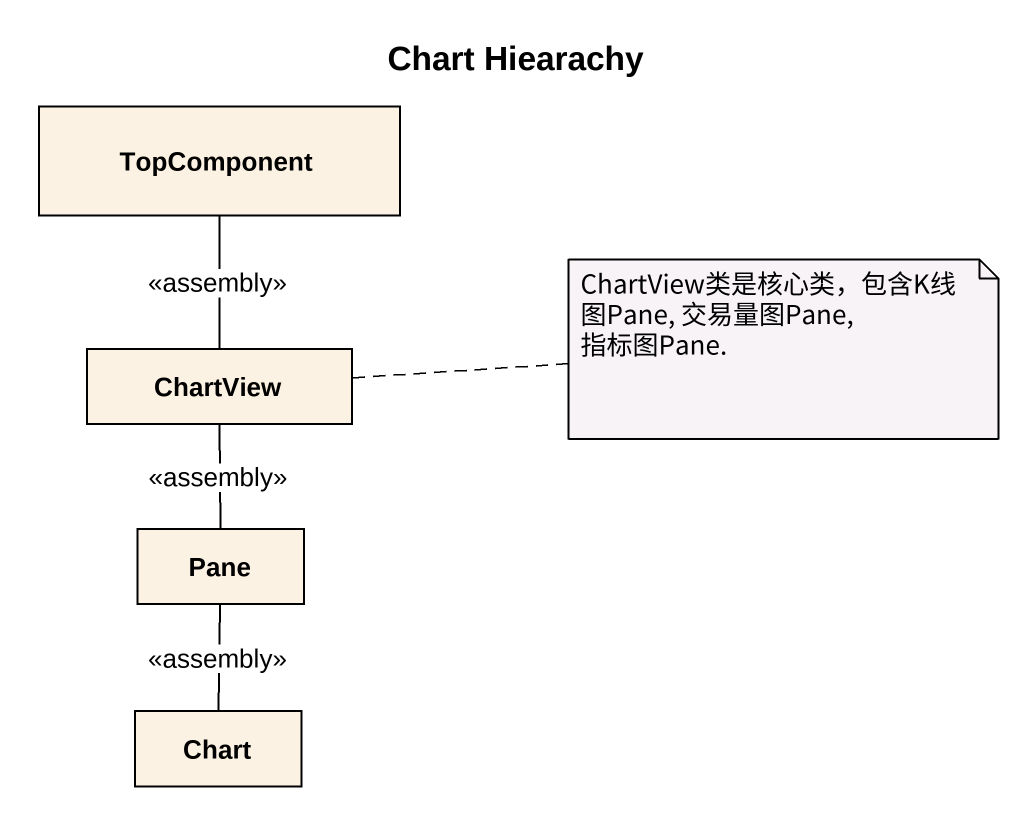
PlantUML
@startuml
title Chart Hiearachy
rectangle TopComponent
rectangle ChartView
rectangle Pane
rectangle Chart
ChartView -up- TopComponent : <<assembly>>
Pane -up- ChartView : <<assembly>>
Chart -up- Pane : <<assembly>>
note right of ChartView : ChartView类是核心类，包含K线图Pane, 交易量图Pane, 指标图Pane.
@enduml
